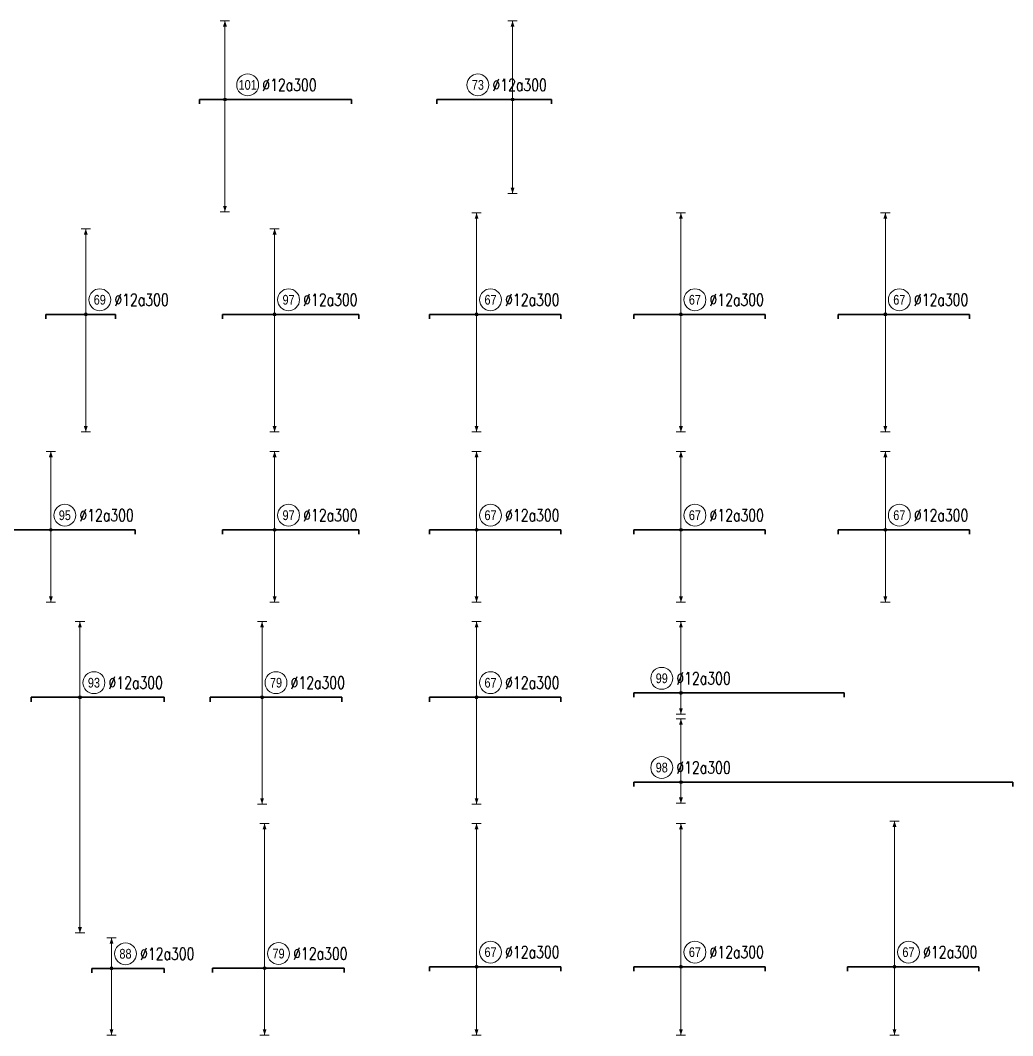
# Model space of a CAD drawing. Header units: millimetres. Extents: x -247377 to 927516, y -864259 to 155594.
# Drawn here: x 89904 to 130689, y -71623 to -29880 of the extents above; entities that cross this region are included whole.
import ezdxf
from ezdxf.enums import TextEntityAlignment as Align

# ---------------------------------------------------------------- set-up
doc = ezdxf.new("R2010")
doc.units = ezdxf.units.MM
doc.header["$MEASUREMENT"] = 0
for name, color, linetype, lineweight in [('NDC_S_DIM', 1, 'Continuous', 15), ('NDC_S_REBAR', 4, 'Continuous', 35), ('NDC_S_VN TEXT', 7, 'Continuous', 20)]:
    doc.layers.add(name, color=color, linetype=linetype, lineweight=lineweight)
doc.styles.add('ARIAL', font='arial.ttf', dxfattribs={"width": 0.8})
doc.styles.add('NDC_EN TXT', font='romans.shx', dxfattribs={"width": 0.8})

# ---------------------------------------------------------------- blocks, each defined once
blk = doc.blocks.new('*U85')
h = blk.add_hatch(color=6)
edge = h.paths.add_edge_path()
edge.add_arc((-25.24, 0), 0.3, 0, 360)
at = {"layer": 'NDC_S_DIM', "color": 8}
for q in [(-25.24, 16.18), (-25.24, -23.07)]:
    blk.add_line((-25.24, 0), q, dxfattribs=at)
for points in [[(-26.24, 16.18, 0.2, 0.2, 0), (-24.24, 16.18, 0, 0, 0)], [(-26.24, -23.07, 0.2, 0.2, 0), (-24.24, -23.07, 0, 0, 0)]]:
    blk.add_lwpolyline(points, format="xyseb", dxfattribs=at)
at = {"layer": 'NDC_S_DIM'}
blk.add_circle((-20.57, 3), 2.25, dxfattribs=at)
at = {"layer": 'NDC_S_DIM', "color": 6}
blk.add_circle((-25.24, 0), 0.3, dxfattribs=at)
at = {"layer": 'NDC_S_DIM', "color": 8}
for points in [[(-25.64, 14.98), (-25.24, 16.18), (-24.84, 14.98)], [(-25.64, -21.87), (-25.24, -23.07), (-24.84, -21.87)]]:
    blk.add_solid(points, dxfattribs=at)
at = {"layer": 'NDC_S_REBAR'}
for p, q in [((0, 0), (-30.46, 0)), ((-30.46, 0), (-30.46, -0.9)), ((0, 0), (0.79, 0)), ((0.79, 0), (0.79, -0.9)), ((-30.46, -0.9), (-30.46, -0.9)), ((0.79, -0.9), (0.79, -0.9))]:
    blk.add_line(p, q, dxfattribs=at)
at = {"layer": 'NDC_S_VN TEXT', "color": 3, "style": 'NDC_EN TXT', "width": 0.75}
blk.add_attdef('DKT', (-17.57, 1.75), '', height=2.5, dxfattribs=at)
at = {"layer": 'NDC_S_VN TEXT', "style": 'ARIAL', "width": 0.8}
blk.add_attdef('KHT', text='', height=2, dxfattribs=at).set_placement((-20.57, 3), align=Align.MIDDLE_CENTER)
blk = doc.blocks.new('*U84')
h = blk.add_hatch(color=6)
edge = h.paths.add_edge_path()
edge.add_arc((-7.23, 0), 0.3, 0, 360)
at = {"layer": 'NDC_S_DIM', "color": 8}
for q in [(-7.23, 16.18), (-7.23, -19.32)]:
    blk.add_line((-7.23, 0), q, dxfattribs=at)
for points in [[(-8.23, 16.18, 0.2, 0.2, 0), (-6.23, 16.18, 0, 0, 0)], [(-8.23, -19.32, 0.2, 0.2, 0), (-6.23, -19.32, 0, 0, 0)]]:
    blk.add_lwpolyline(points, format="xyseb", dxfattribs=at)
at = {"layer": 'NDC_S_DIM'}
blk.add_circle((-14.36, 3), 2.25, dxfattribs=at)
at = {"layer": 'NDC_S_DIM', "color": 6}
blk.add_circle((-7.23, 0), 0.3, dxfattribs=at)
at = {"layer": 'NDC_S_DIM', "color": 8}
for points in [[(-7.63, 14.98), (-7.23, 16.18), (-6.83, 14.98)], [(-7.63, -18.12), (-7.23, -19.32), (-6.83, -18.12)]]:
    blk.add_solid(points, dxfattribs=at)
at = {"layer": 'NDC_S_REBAR'}
for p, q in [((0, 0), (-22.81, 0)), ((-22.81, 0), (-22.81, -0.9)), ((0, 0), (0.79, 0)), ((0.79, 0), (0.79, -0.9)), ((-22.81, -0.9), (-22.81, -0.9)), ((0.79, -0.9), (0.79, -0.9))]:
    blk.add_line(p, q, dxfattribs=at)
at = {"layer": 'NDC_S_VN TEXT', "color": 3, "style": 'NDC_EN TXT', "width": 0.75}
blk.add_attdef('DKT', (-11.36, 1.75), '', height=2.5, dxfattribs=at)
at = {"layer": 'NDC_S_VN TEXT', "style": 'ARIAL', "width": 0.8}
blk.add_attdef('KHT', text='', height=2, dxfattribs=at).set_placement((-14.36, 3), align=Align.MIDDLE_CENTER)
blk = doc.blocks.new('*U89')
h = blk.add_hatch(color=6)
edge = h.paths.add_edge_path()
edge.add_arc((-5.03, 0), 0.3, 0, 360)
at = {"layer": 'NDC_S_DIM', "color": 8}
for q in [(-5.03, 17.59), (-5.03, -24.16)]:
    blk.add_line((-5.03, 0), q, dxfattribs=at)
for points in [[(-6.03, 17.59, 0.2, 0.2, 0), (-4.03, 17.59, 0, 0, 0)], [(-6.03, -24.16, 0.2, 0.2, 0), (-4.03, -24.16, 0, 0, 0)]]:
    blk.add_lwpolyline(points, format="xyseb", dxfattribs=at)
at = {"layer": 'NDC_S_DIM'}
blk.add_circle((-2.16, 3), 2.25, dxfattribs=at)
at = {"layer": 'NDC_S_DIM', "color": 6}
blk.add_circle((-5.03, 0), 0.3, dxfattribs=at)
at = {"layer": 'NDC_S_DIM', "color": 8}
for points in [[(-5.43, 16.39), (-5.03, 17.59), (-4.63, 16.39)], [(-5.43, -22.96), (-5.03, -24.16), (-4.63, -22.96)]]:
    blk.add_solid(points, dxfattribs=at)
at = {"layer": 'NDC_S_REBAR'}
for p, q in [((0, 0), (-13.26, 0)), ((-13.26, 0), (-13.26, -0.9)), ((0, 0), (1.09, 0)), ((1.09, 0), (1.09, -0.9)), ((-13.26, -0.9), (-13.26, -0.9)), ((1.09, -0.9), (1.09, -0.9))]:
    blk.add_line(p, q, dxfattribs=at)
at = {"layer": 'NDC_S_VN TEXT', "color": 3, "style": 'NDC_EN TXT', "width": 0.75}
blk.add_attdef('DKT', (0.84, 1.75), '', height=2.5, dxfattribs=at)
at = {"layer": 'NDC_S_VN TEXT', "style": 'ARIAL', "width": 0.8}
blk.add_attdef('KHT', text='', height=2, dxfattribs=at).set_placement((-2.16, 3), align=Align.MIDDLE_CENTER)
blk = doc.blocks.new('*U90')
h = blk.add_hatch(color=6)
edge = h.paths.add_edge_path()
edge.add_arc((-5.03, 0), 0.3, 0, 360)
at = {"layer": 'NDC_S_DIM', "color": 8}
for q in [(-5.03, 17.59), (-5.03, -24.16)]:
    blk.add_line((-5.03, 0), q, dxfattribs=at)
for points in [[(-6.03, 17.59, 0.2, 0.2, 0), (-4.03, 17.59, 0, 0, 0)], [(-6.03, -24.16, 0.2, 0.2, 0), (-4.03, -24.16, 0, 0, 0)]]:
    blk.add_lwpolyline(points, format="xyseb", dxfattribs=at)
at = {"layer": 'NDC_S_DIM'}
blk.add_circle((-2.16, 3), 2.25, dxfattribs=at)
at = {"layer": 'NDC_S_DIM', "color": 6}
blk.add_circle((-5.03, 0), 0.3, dxfattribs=at)
at = {"layer": 'NDC_S_DIM', "color": 8}
for points in [[(-5.43, 16.39), (-5.03, 17.59), (-4.63, 16.39)], [(-5.43, -22.96), (-5.03, -24.16), (-4.63, -22.96)]]:
    blk.add_solid(points, dxfattribs=at)
at = {"layer": 'NDC_S_REBAR'}
for p, q in [((0, 0), (-15.71, 0)), ((-15.71, 0), (-15.71, -0.9)), ((0, 0), (12.29, 0)), ((12.29, 0), (12.29, -0.9)), ((-15.71, -0.9), (-15.71, -0.9)), ((12.29, -0.9), (12.29, -0.9))]:
    blk.add_line(p, q, dxfattribs=at)
at = {"layer": 'NDC_S_VN TEXT', "color": 3, "style": 'NDC_EN TXT', "width": 0.75}
blk.add_attdef('DKT', (0.84, 1.75), '', height=2.5, dxfattribs=at)
at = {"layer": 'NDC_S_VN TEXT', "style": 'ARIAL', "width": 0.8}
blk.add_attdef('KHT', text='', height=2, dxfattribs=at).set_placement((-2.16, 3), align=Align.MIDDLE_CENTER)
blk = doc.blocks.new('*U93')
h = blk.add_hatch(color=6)
edge = h.paths.add_edge_path()
edge.add_arc((-5.03, 0), 0.3, 0, 360)
at = {"layer": 'NDC_S_DIM', "color": 8}
for q in [(-5.03, 20.84), (-5.03, -24.16)]:
    blk.add_line((-5.03, 0), q, dxfattribs=at)
for points in [[(-6.03, 20.84, 0.2, 0.2, 0), (-4.03, 20.84, 0, 0, 0)], [(-6.03, -24.16, 0.2, 0.2, 0), (-4.03, -24.16, 0, 0, 0)]]:
    blk.add_lwpolyline(points, format="xyseb", dxfattribs=at)
at = {"layer": 'NDC_S_DIM'}
blk.add_circle((-2.16, 3), 2.25, dxfattribs=at)
at = {"layer": 'NDC_S_DIM', "color": 6}
blk.add_circle((-5.03, 0), 0.3, dxfattribs=at)
at = {"layer": 'NDC_S_DIM', "color": 8}
for points in [[(-5.43, 19.64), (-5.03, 20.84), (-4.63, 19.64)], [(-5.43, -22.96), (-5.03, -24.16), (-4.63, -22.96)]]:
    blk.add_solid(points, dxfattribs=at)
at = {"layer": 'NDC_S_REBAR'}
for p, q in [((0, 0), (-14.71, 0)), ((-14.71, 0), (-14.71, -0.9)), ((0, 0), (12.29, 0)), ((12.29, 0), (12.29, -0.9)), ((-14.71, -0.9), (-14.71, -0.9)), ((12.29, -0.9), (12.29, -0.9))]:
    blk.add_line(p, q, dxfattribs=at)
at = {"layer": 'NDC_S_VN TEXT', "color": 3, "style": 'NDC_EN TXT', "width": 0.75}
blk.add_attdef('DKT', (0.84, 1.75), '', height=2.5, dxfattribs=at)
at = {"layer": 'NDC_S_VN TEXT', "style": 'ARIAL', "width": 0.8}
blk.add_attdef('KHT', text='', height=2, dxfattribs=at).set_placement((-2.16, 3), align=Align.MIDDLE_CENTER)
blk = doc.blocks.new('*U94')
h = blk.add_hatch(color=6)
edge = h.paths.add_edge_path()
edge.add_arc((-5.03, 0), 0.3, 0, 360)
at = {"layer": 'NDC_S_DIM', "color": 8}
for q in [(-5.03, 20.84), (-5.03, -24.16)]:
    blk.add_line((-5.03, 0), q, dxfattribs=at)
for points in [[(-6.03, 20.84, 0.2, 0.2, 0), (-4.03, 20.84, 0, 0, 0)], [(-6.03, -24.16, 0.2, 0.2, 0), (-4.03, -24.16, 0, 0, 0)]]:
    blk.add_lwpolyline(points, format="xyseb", dxfattribs=at)
at = {"layer": 'NDC_S_DIM'}
blk.add_circle((-2.16, 3), 2.25, dxfattribs=at)
at = {"layer": 'NDC_S_DIM', "color": 6}
blk.add_circle((-5.03, 0), 0.3, dxfattribs=at)
at = {"layer": 'NDC_S_DIM', "color": 8}
for points in [[(-5.43, 19.64), (-5.03, 20.84), (-4.63, 19.64)], [(-5.43, -22.96), (-5.03, -24.16), (-4.63, -22.96)]]:
    blk.add_solid(points, dxfattribs=at)
at = {"layer": 'NDC_S_REBAR'}
for p, q in [((0, 0), (-14.71, 0)), ((-14.71, 0), (-14.71, -0.9)), ((0, 0), (12.29, 0)), ((12.29, 0), (12.29, -0.9)), ((-14.71, -0.9), (-14.71, -0.9)), ((12.29, -0.9), (12.29, -0.9))]:
    blk.add_line(p, q, dxfattribs=at)
at = {"layer": 'NDC_S_VN TEXT', "color": 3, "style": 'NDC_EN TXT', "width": 0.75}
blk.add_attdef('DKT', (0.84, 1.75), '', height=2.5, dxfattribs=at)
at = {"layer": 'NDC_S_VN TEXT', "style": 'ARIAL', "width": 0.8}
blk.add_attdef('KHT', text='', height=2, dxfattribs=at).set_placement((-2.16, 3), align=Align.MIDDLE_CENTER)
blk = doc.blocks.new('*U100')
h = blk.add_hatch(color=6)
edge = h.paths.add_edge_path()
edge.add_arc((-5.03, 0), 0.3, 0, 360)
at = {"layer": 'NDC_S_DIM', "color": 8}
for q in [(-5.03, 16.13), (-5.03, -14.87)]:
    blk.add_line((-5.03, 0), q, dxfattribs=at)
for points in [[(-6.03, 16.13, 0.2, 0.2, 0), (-4.03, 16.13, 0, 0, 0)], [(-6.03, -14.87, 0.2, 0.2, 0), (-4.03, -14.87, 0, 0, 0)]]:
    blk.add_lwpolyline(points, format="xyseb", dxfattribs=at)
at = {"layer": 'NDC_S_DIM'}
blk.add_circle((-2.16, 3), 2.25, dxfattribs=at)
at = {"layer": 'NDC_S_DIM', "color": 6}
blk.add_circle((-5.03, 0), 0.3, dxfattribs=at)
at = {"layer": 'NDC_S_DIM', "color": 8}
for points in [[(-5.43, 14.93), (-5.03, 16.13), (-4.63, 14.93)], [(-5.43, -13.67), (-5.03, -14.87), (-4.63, -13.67)]]:
    blk.add_solid(points, dxfattribs=at)
at = {"layer": 'NDC_S_REBAR'}
for p, q in [((0, 0), (-15.71, 0)), ((-15.71, 0), (-15.71, -0.9)), ((0, 0), (12.29, 0)), ((12.29, 0), (12.29, -0.9)), ((-15.71, -0.9), (-15.71, -0.9)), ((12.29, -0.9), (12.29, -0.9))]:
    blk.add_line(p, q, dxfattribs=at)
at = {"layer": 'NDC_S_VN TEXT', "color": 3, "style": 'NDC_EN TXT', "width": 0.75}
blk.add_attdef('DKT', (0.84, 1.75), '', height=2.5, dxfattribs=at)
at = {"layer": 'NDC_S_VN TEXT', "style": 'ARIAL', "width": 0.8}
blk.add_attdef('KHT', text='', height=2, dxfattribs=at).set_placement((-2.16, 3), align=Align.MIDDLE_CENTER)
blk = doc.blocks.new('*U101')
h = blk.add_hatch(color=6)
edge = h.paths.add_edge_path()
edge.add_arc((-5.03, 0), 0.3, 0, 360)
at = {"layer": 'NDC_S_DIM', "color": 8}
for q in [(-5.03, 16.12), (-5.03, -14.87)]:
    blk.add_line((-5.03, 0), q, dxfattribs=at)
for points in [[(-6.03, 16.12, 0.2, 0.2, 0), (-4.03, 16.12, 0, 0, 0)], [(-6.03, -14.87, 0.2, 0.2, 0), (-4.03, -14.87, 0, 0, 0)]]:
    blk.add_lwpolyline(points, format="xyseb", dxfattribs=at)
at = {"layer": 'NDC_S_DIM'}
blk.add_circle((-2.16, 3), 2.25, dxfattribs=at)
at = {"layer": 'NDC_S_DIM', "color": 6}
blk.add_circle((-5.03, 0), 0.3, dxfattribs=at)
at = {"layer": 'NDC_S_DIM', "color": 8}
for points in [[(-5.43, 14.92), (-5.03, 16.12), (-4.63, 14.92)], [(-5.43, -13.67), (-5.03, -14.87), (-4.63, -13.67)]]:
    blk.add_solid(points, dxfattribs=at)
at = {"layer": 'NDC_S_REBAR'}
for p, q in [((0, 0), (-14.71, 0)), ((-14.71, 0), (-14.71, -0.9)), ((0, 0), (12.29, 0)), ((12.29, 0), (12.29, -0.9)), ((-14.71, -0.9), (-14.71, -0.9)), ((12.29, -0.9), (12.29, -0.9))]:
    blk.add_line(p, q, dxfattribs=at)
at = {"layer": 'NDC_S_VN TEXT', "color": 3, "style": 'NDC_EN TXT', "width": 0.75}
blk.add_attdef('DKT', (0.84, 1.75), '', height=2.5, dxfattribs=at)
at = {"layer": 'NDC_S_VN TEXT', "style": 'ARIAL', "width": 0.8}
blk.add_attdef('KHT', text='', height=2, dxfattribs=at).set_placement((-2.16, 3), align=Align.MIDDLE_CENTER)
blk = doc.blocks.new('*U102')
h = blk.add_hatch(color=6)
edge = h.paths.add_edge_path()
edge.add_arc((-5.03, 0), 0.3, 0, 360)
at = {"layer": 'NDC_S_DIM', "color": 8}
for q in [(-5.03, 16.13), (-5.03, -14.87)]:
    blk.add_line((-5.03, 0), q, dxfattribs=at)
for points in [[(-6.03, 16.13, 0.2, 0.2, 0), (-4.03, 16.13, 0, 0, 0)], [(-6.03, -14.87, 0.2, 0.2, 0), (-4.03, -14.87, 0, 0, 0)]]:
    blk.add_lwpolyline(points, format="xyseb", dxfattribs=at)
at = {"layer": 'NDC_S_DIM'}
blk.add_circle((-2.16, 3), 2.25, dxfattribs=at)
at = {"layer": 'NDC_S_DIM', "color": 6}
blk.add_circle((-5.03, 0), 0.3, dxfattribs=at)
at = {"layer": 'NDC_S_DIM', "color": 8}
for points in [[(-5.43, 14.93), (-5.03, 16.13), (-4.63, 14.93)], [(-5.43, -13.67), (-5.03, -14.87), (-4.63, -13.67)]]:
    blk.add_solid(points, dxfattribs=at)
at = {"layer": 'NDC_S_REBAR'}
for p, q in [((0, 0), (-14.71, 0)), ((-14.71, 0), (-14.71, -0.9)), ((0, 0), (12.29, 0)), ((12.29, 0), (12.29, -0.9)), ((-14.71, -0.9), (-14.71, -0.9)), ((12.29, -0.9), (12.29, -0.9))]:
    blk.add_line(p, q, dxfattribs=at)
at = {"layer": 'NDC_S_VN TEXT', "color": 3, "style": 'NDC_EN TXT', "width": 0.75}
blk.add_attdef('DKT', (0.84, 1.75), '', height=2.5, dxfattribs=at)
at = {"layer": 'NDC_S_VN TEXT', "style": 'ARIAL', "width": 0.8}
blk.add_attdef('KHT', text='', height=2, dxfattribs=at).set_placement((-2.16, 3), align=Align.MIDDLE_CENTER)
blk = doc.blocks.new('*U103')
h = blk.add_hatch(color=6)
edge = h.paths.add_edge_path()
edge.add_arc((-5.03, 0), 0.3, 0, 360)
at = {"layer": 'NDC_S_DIM', "color": 8}
for q in [(-5.03, 16.13), (-5.03, -14.87)]:
    blk.add_line((-5.03, 0), q, dxfattribs=at)
for points in [[(-6.03, 16.13, 0.2, 0.2, 0), (-4.03, 16.13, 0, 0, 0)], [(-6.03, -14.87, 0.2, 0.2, 0), (-4.03, -14.87, 0, 0, 0)]]:
    blk.add_lwpolyline(points, format="xyseb", dxfattribs=at)
at = {"layer": 'NDC_S_DIM'}
blk.add_circle((-2.16, 3), 2.25, dxfattribs=at)
at = {"layer": 'NDC_S_DIM', "color": 6}
blk.add_circle((-5.03, 0), 0.3, dxfattribs=at)
at = {"layer": 'NDC_S_DIM', "color": 8}
for points in [[(-5.43, 14.93), (-5.03, 16.13), (-4.63, 14.93)], [(-5.43, -13.67), (-5.03, -14.87), (-4.63, -13.67)]]:
    blk.add_solid(points, dxfattribs=at)
at = {"layer": 'NDC_S_REBAR'}
for p, q in [((0, 0), (-14.71, 0)), ((-14.71, 0), (-14.71, -0.9)), ((0, 0), (12.29, 0)), ((12.29, 0), (12.29, -0.9)), ((-14.71, -0.9), (-14.71, -0.9)), ((12.29, -0.9), (12.29, -0.9))]:
    blk.add_line(p, q, dxfattribs=at)
at = {"layer": 'NDC_S_VN TEXT', "color": 3, "style": 'NDC_EN TXT', "width": 0.75}
blk.add_attdef('DKT', (0.84, 1.75), '', height=2.5, dxfattribs=at)
at = {"layer": 'NDC_S_VN TEXT', "style": 'ARIAL', "width": 0.8}
blk.add_attdef('KHT', text='', height=2, dxfattribs=at).set_placement((-2.16, 3), align=Align.MIDDLE_CENTER)
blk = doc.blocks.new('*U111')
h = blk.add_hatch(color=6)
edge = h.paths.add_edge_path()
edge.add_arc((-5.03, 0), 0.3, 0, 360)
at = {"layer": 'NDC_S_DIM', "color": 8}
for q in [(-5.03, 16.13), (-5.03, -14.87)]:
    blk.add_line((-5.03, 0), q, dxfattribs=at)
for points in [[(-6.03, 16.13, 0.2, 0.2, 0), (-4.03, 16.13, 0, 0, 0)], [(-6.03, -14.87, 0.2, 0.2, 0), (-4.03, -14.87, 0, 0, 0)]]:
    blk.add_lwpolyline(points, format="xyseb", dxfattribs=at)
at = {"layer": 'NDC_S_DIM'}
blk.add_circle((-2.16, 3), 2.25, dxfattribs=at)
at = {"layer": 'NDC_S_DIM', "color": 6}
blk.add_circle((-5.03, 0), 0.3, dxfattribs=at)
at = {"layer": 'NDC_S_DIM', "color": 8}
for points in [[(-5.43, 14.93), (-5.03, 16.13), (-4.63, 14.93)], [(-5.43, -13.67), (-5.03, -14.87), (-4.63, -13.67)]]:
    blk.add_solid(points, dxfattribs=at)
at = {"layer": 'NDC_S_REBAR'}
for p, q in [((0, 0), (-29.11, 0)), ((-29.11, 0), (-29.11, -0.9)), ((0, 0), (12.29, 0)), ((12.29, 0), (12.29, -0.9)), ((-29.11, -0.9), (-29.11, -0.9)), ((12.29, -0.9), (12.29, -0.9))]:
    blk.add_line(p, q, dxfattribs=at)
at = {"layer": 'NDC_S_VN TEXT', "color": 3, "style": 'NDC_EN TXT', "width": 0.75}
blk.add_attdef('DKT', (0.84, 1.75), '', height=2.5, dxfattribs=at)
at = {"layer": 'NDC_S_VN TEXT', "style": 'ARIAL', "width": 0.8}
blk.add_attdef('KHT', text='', height=2, dxfattribs=at).set_placement((-2.16, 3), align=Align.MIDDLE_CENTER)
blk = doc.blocks.new('*U114')
h = blk.add_hatch(color=6)
edge = h.paths.add_edge_path()
edge.add_arc((-5.03, 0), 0.3, 0, 360)
at = {"layer": 'NDC_S_DIM', "color": 8}
for q in [(-5.03, 15.56), (-5.03, -48.44)]:
    blk.add_line((-5.03, 0), q, dxfattribs=at)
for points in [[(-6.03, 15.56, 0.2, 0.2, 0), (-4.03, 15.56, 0, 0, 0)], [(-6.03, -48.44, 0.2, 0.2, 0), (-4.03, -48.44, 0, 0, 0)]]:
    blk.add_lwpolyline(points, format="xyseb", dxfattribs=at)
at = {"layer": 'NDC_S_DIM'}
blk.add_circle((-2.16, 3), 2.25, dxfattribs=at)
at = {"layer": 'NDC_S_DIM', "color": 6}
blk.add_circle((-5.03, 0), 0.3, dxfattribs=at)
at = {"layer": 'NDC_S_DIM', "color": 8}
for points in [[(-5.43, 14.36), (-5.03, 15.56), (-4.63, 14.36)], [(-5.43, -47.24), (-5.03, -48.44), (-4.63, -47.24)]]:
    blk.add_solid(points, dxfattribs=at)
at = {"layer": 'NDC_S_REBAR'}
for p, q in [((0, 0), (-15.06, 0)), ((-15.06, 0), (-15.06, -0.9)), ((0, 0), (12.29, 0)), ((12.29, 0), (12.29, -0.9)), ((-15.06, -0.9), (-15.06, -0.9)), ((12.29, -0.9), (12.29, -0.9))]:
    blk.add_line(p, q, dxfattribs=at)
at = {"layer": 'NDC_S_VN TEXT', "color": 3, "style": 'NDC_EN TXT', "width": 0.75}
blk.add_attdef('DKT', (0.84, 1.75), '', height=2.5, dxfattribs=at)
at = {"layer": 'NDC_S_VN TEXT', "style": 'ARIAL', "width": 0.8}
blk.add_attdef('KHT', text='', height=2, dxfattribs=at).set_placement((-2.16, 3), align=Align.MIDDLE_CENTER)
blk = doc.blocks.new('*U127')
h = blk.add_hatch(color=6)
edge = h.paths.add_edge_path()
edge.add_arc((-5.03, 0), 0.3, 0, 360)
at = {"layer": 'NDC_S_DIM', "color": 8}
for q in [(-5.03, 15.56), (-5.03, -21.94)]:
    blk.add_line((-5.03, 0), q, dxfattribs=at)
for points in [[(-6.03, 15.56, 0.2, 0.2, 0), (-4.03, 15.56, 0, 0, 0)], [(-6.03, -21.94, 0.2, 0.2, 0), (-4.03, -21.94, 0, 0, 0)]]:
    blk.add_lwpolyline(points, format="xyseb", dxfattribs=at)
at = {"layer": 'NDC_S_DIM'}
blk.add_circle((-2.16, 3), 2.25, dxfattribs=at)
at = {"layer": 'NDC_S_DIM', "color": 6}
blk.add_circle((-5.03, 0), 0.3, dxfattribs=at)
at = {"layer": 'NDC_S_DIM', "color": 8}
for points in [[(-5.43, 14.36), (-5.03, 15.56), (-4.63, 14.36)], [(-5.43, -20.74), (-5.03, -21.94), (-4.63, -20.74)]]:
    blk.add_solid(points, dxfattribs=at)
at = {"layer": 'NDC_S_REBAR'}
for p, q in [((0, 0), (-15.71, 0)), ((-15.71, 0), (-15.71, -0.9)), ((0, 0), (11.34, 0)), ((11.34, 0), (11.34, -0.9)), ((-15.71, -0.9), (-15.71, -0.9)), ((11.34, -0.9), (11.34, -0.9))]:
    blk.add_line(p, q, dxfattribs=at)
at = {"layer": 'NDC_S_VN TEXT', "color": 3, "style": 'NDC_EN TXT', "width": 0.75}
blk.add_attdef('DKT', (0.84, 1.75), '', height=2.5, dxfattribs=at)
at = {"layer": 'NDC_S_VN TEXT', "style": 'ARIAL', "width": 0.8}
blk.add_attdef('KHT', text='', height=2, dxfattribs=at).set_placement((-2.16, 3), align=Align.MIDDLE_CENTER)
blk = doc.blocks.new('*U115')
h = blk.add_hatch(color=6)
edge = h.paths.add_edge_path()
edge.add_arc((-5.03, 0), 0.3, 0, 360)
at = {"layer": 'NDC_S_DIM', "color": 8}
for q in [(-5.03, 15.56), (-5.03, -21.94)]:
    blk.add_line((-5.03, 0), q, dxfattribs=at)
for points in [[(-6.03, 15.56, 0.2, 0.2, 0), (-4.03, 15.56, 0, 0, 0)], [(-6.03, -21.94, 0.2, 0.2, 0), (-4.03, -21.94, 0, 0, 0)]]:
    blk.add_lwpolyline(points, format="xyseb", dxfattribs=at)
at = {"layer": 'NDC_S_DIM'}
blk.add_circle((-2.16, 3), 2.25, dxfattribs=at)
at = {"layer": 'NDC_S_DIM', "color": 6}
blk.add_circle((-5.03, 0), 0.3, dxfattribs=at)
at = {"layer": 'NDC_S_DIM', "color": 8}
for points in [[(-5.43, 14.36), (-5.03, 15.56), (-4.63, 14.36)], [(-5.43, -20.74), (-5.03, -21.94), (-4.63, -20.74)]]:
    blk.add_solid(points, dxfattribs=at)
at = {"layer": 'NDC_S_REBAR'}
for p, q in [((0, 0), (-14.71, 0)), ((-14.71, 0), (-14.71, -0.9)), ((0, 0), (12.29, 0)), ((12.29, 0), (12.29, -0.9)), ((-14.71, -0.9), (-14.71, -0.9)), ((12.29, -0.9), (12.29, -0.9))]:
    blk.add_line(p, q, dxfattribs=at)
at = {"layer": 'NDC_S_VN TEXT', "color": 3, "style": 'NDC_EN TXT', "width": 0.75}
blk.add_attdef('DKT', (0.84, 1.75), '', height=2.5, dxfattribs=at)
at = {"layer": 'NDC_S_VN TEXT', "style": 'ARIAL', "width": 0.8}
blk.add_attdef('KHT', text='', height=2, dxfattribs=at).set_placement((-2.16, 3), align=Align.MIDDLE_CENTER)
blk = doc.blocks.new('*U116')
h = blk.add_hatch(color=6)
edge = h.paths.add_edge_path()
edge.add_arc((-5.03, 0), 0.3, 0, 360)
at = {"layer": 'NDC_S_DIM', "color": 8}
for q in [(-5.03, 14.65), (-5.03, -4.35)]:
    blk.add_line((-5.03, 0), q, dxfattribs=at)
for points in [[(-6.03, 14.65, 0.2, 0.2, 0), (-4.03, 14.65, 0, 0, 0)], [(-6.03, -4.35, 0.2, 0.2, 0), (-4.03, -4.35, 0, 0, 0)]]:
    blk.add_lwpolyline(points, format="xyseb", dxfattribs=at)
at = {"layer": 'NDC_S_DIM'}
blk.add_circle((-8.98, 3), 2.25, dxfattribs=at)
at = {"layer": 'NDC_S_DIM', "color": 6}
blk.add_circle((-5.03, 0), 0.3, dxfattribs=at)
at = {"layer": 'NDC_S_DIM', "color": 8}
for points in [[(-5.43, 13.45), (-5.03, 14.65), (-4.63, 13.45)], [(-5.43, -3.15), (-5.03, -4.35), (-4.63, -3.15)]]:
    blk.add_solid(points, dxfattribs=at)
at = {"layer": 'NDC_S_REBAR'}
for p, q in [((0, 0), (-14.71, 0)), ((-14.71, 0), (-14.71, -0.9)), ((0, 0), (28.54, 0)), ((28.54, 0), (28.54, -0.9)), ((-14.71, -0.9), (-14.71, -0.9)), ((28.54, -0.9), (28.54, -0.9))]:
    blk.add_line(p, q, dxfattribs=at)
at = {"layer": 'NDC_S_VN TEXT', "color": 3, "style": 'NDC_EN TXT', "width": 0.75}
blk.add_attdef('DKT', (-5.98, 1.75), '', height=2.5, dxfattribs=at)
at = {"layer": 'NDC_S_VN TEXT', "style": 'ARIAL', "width": 0.8}
blk.add_attdef('KHT', text='', height=2, dxfattribs=at).set_placement((-8.98, 3), align=Align.MIDDLE_CENTER)
blk = doc.blocks.new('*U126')
h = blk.add_hatch(color=6)
edge = h.paths.add_edge_path()
edge.add_arc((-5.03, 0), 0.3, 0, 360)
at = {"layer": 'NDC_S_DIM', "color": 8}
for q in [(-5.03, 6.28), (-5.03, -13.72)]:
    blk.add_line((-5.03, 0), q, dxfattribs=at)
for points in [[(-6.03, 6.28, 0.2, 0.2, 0), (-4.03, 6.28, 0, 0, 0)], [(-6.03, -13.72, 0.2, 0.2, 0), (-4.03, -13.72, 0, 0, 0)]]:
    blk.add_lwpolyline(points, format="xyseb", dxfattribs=at)
at = {"layer": 'NDC_S_DIM'}
blk.add_circle((-2.16, 3), 2.25, dxfattribs=at)
at = {"layer": 'NDC_S_DIM', "color": 6}
blk.add_circle((-5.03, 0), 0.3, dxfattribs=at)
at = {"layer": 'NDC_S_DIM', "color": 8}
for points in [[(-5.43, 5.08), (-5.03, 6.28), (-4.63, 5.08)], [(-5.43, -12.52), (-5.03, -13.72), (-4.63, -12.52)]]:
    blk.add_solid(points, dxfattribs=at)
at = {"layer": 'NDC_S_REBAR'}
for p, q in [((0, 0), (-9.05, 0)), ((-9.05, 0), (-9.05, -0.9)), ((0, 0), (5.8, 0)), ((5.8, 0), (5.8, -0.9)), ((-9.05, -0.9), (-9.05, -0.9)), ((5.8, -0.9), (5.8, -0.9))]:
    blk.add_line(p, q, dxfattribs=at)
at = {"layer": 'NDC_S_VN TEXT', "color": 3, "style": 'NDC_EN TXT', "width": 0.75}
blk.add_attdef('DKT', (0.84, 1.75), '', height=2.5, dxfattribs=at)
at = {"layer": 'NDC_S_VN TEXT', "style": 'ARIAL', "width": 0.8}
blk.add_attdef('KHT', text='', height=2, dxfattribs=at).set_placement((-2.16, 3), align=Align.MIDDLE_CENTER)
blk = doc.blocks.new('*U128')
h = blk.add_hatch(color=6)
edge = h.paths.add_edge_path()
edge.add_arc((-5.03, 0), 0.3, 0, 360)
at = {"layer": 'NDC_S_DIM', "color": 8}
for q in [(-5.03, 29.74), (-5.03, -13.76)]:
    blk.add_line((-5.03, 0), q, dxfattribs=at)
for points in [[(-6.03, 29.74, 0.2, 0.2, 0), (-4.03, 29.74, 0, 0, 0)], [(-6.03, -13.76, 0.2, 0.2, 0), (-4.03, -13.76, 0, 0, 0)]]:
    blk.add_lwpolyline(points, format="xyseb", dxfattribs=at)
at = {"layer": 'NDC_S_DIM'}
blk.add_circle((-2.16, 3), 2.25, dxfattribs=at)
at = {"layer": 'NDC_S_DIM', "color": 6}
blk.add_circle((-5.03, 0), 0.3, dxfattribs=at)
at = {"layer": 'NDC_S_DIM', "color": 8}
for points in [[(-5.43, 28.54), (-5.03, 29.74), (-4.63, 28.54)], [(-5.43, -12.56), (-5.03, -13.76), (-4.63, -12.56)]]:
    blk.add_solid(points, dxfattribs=at)
at = {"layer": 'NDC_S_REBAR'}
for p, q in [((0, 0), (-15.71, 0)), ((-15.71, 0), (-15.71, -0.9)), ((0, 0), (11.34, 0)), ((11.34, 0), (11.34, -0.9)), ((-15.71, -0.9), (-15.71, -0.9)), ((11.34, -0.9), (11.34, -0.9))]:
    blk.add_line(p, q, dxfattribs=at)
at = {"layer": 'NDC_S_VN TEXT', "color": 3, "style": 'NDC_EN TXT', "width": 0.75}
blk.add_attdef('DKT', (0.84, 1.75), '', height=2.5, dxfattribs=at)
at = {"layer": 'NDC_S_VN TEXT', "style": 'ARIAL', "width": 0.8}
blk.add_attdef('KHT', text='', height=2, dxfattribs=at).set_placement((-2.16, 3), align=Align.MIDDLE_CENTER)
blk = doc.blocks.new('*U786')
h = blk.add_hatch(color=6)
edge = h.paths.add_edge_path()
edge.add_arc((-5.03, 0), 0.3, 0, 360)
at = {"layer": 'NDC_S_DIM', "color": 8}
for q in [(-5.03, 29.45), (-5.03, -14.07)]:
    blk.add_line((-5.03, 0), q, dxfattribs=at)
for points in [[(-6.03, 29.45, 0.2, 0.2, 0), (-4.03, 29.45, 0, 0, 0)], [(-6.03, -14.07, 0.2, 0.2, 0), (-4.03, -14.07, 0, 0, 0)]]:
    blk.add_lwpolyline(points, format="xyseb", dxfattribs=at)
at = {"layer": 'NDC_S_DIM'}
blk.add_circle((-2.16, 3), 2.25, dxfattribs=at)
at = {"layer": 'NDC_S_DIM', "color": 6}
blk.add_circle((-5.03, 0), 0.3, dxfattribs=at)
at = {"layer": 'NDC_S_DIM', "color": 8}
for points in [[(-5.43, 28.25), (-5.03, 29.45), (-4.63, 28.25)], [(-5.43, -12.87), (-5.03, -14.07), (-4.63, -12.87)]]:
    blk.add_solid(points, dxfattribs=at)
at = {"layer": 'NDC_S_REBAR'}
for p, q in [((0, 0), (-14.71, 0)), ((-14.71, 0), (-14.71, -0.9)), ((0, 0), (12.29, 0)), ((12.29, 0), (12.29, -0.9)), ((-14.71, -0.9), (-14.71, -0.9)), ((12.29, -0.9), (12.29, -0.9))]:
    blk.add_line(p, q, dxfattribs=at)
at = {"layer": 'NDC_S_VN TEXT', "color": 3, "style": 'NDC_EN TXT', "width": 0.75}
blk.add_attdef('DKT', (0.84, 1.75), '', height=2.5, dxfattribs=at)
at = {"layer": 'NDC_S_VN TEXT', "style": 'ARIAL', "width": 0.8}
blk.add_attdef('KHT', text='', height=2, dxfattribs=at).set_placement((-2.16, 3), align=Align.MIDDLE_CENTER)
blk = doc.blocks.new('*U787')
h = blk.add_hatch(color=6)
edge = h.paths.add_edge_path()
edge.add_arc((-5.03, 0), 0.3, 0, 360)
at = {"layer": 'NDC_S_DIM', "color": 8}
for q in [(-5.03, 29.45), (-5.03, -14.05)]:
    blk.add_line((-5.03, 0), q, dxfattribs=at)
for points in [[(-6.03, 29.45, 0.2, 0.2, 0), (-4.03, 29.45, 0, 0, 0)], [(-6.03, -14.05, 0.2, 0.2, 0), (-4.03, -14.05, 0, 0, 0)]]:
    blk.add_lwpolyline(points, format="xyseb", dxfattribs=at)
at = {"layer": 'NDC_S_DIM'}
blk.add_circle((-2.16, 3), 2.25, dxfattribs=at)
at = {"layer": 'NDC_S_DIM', "color": 6}
blk.add_circle((-5.03, 0), 0.3, dxfattribs=at)
at = {"layer": 'NDC_S_DIM', "color": 8}
for points in [[(-5.43, 28.25), (-5.03, 29.45), (-4.63, 28.25)], [(-5.43, -12.85), (-5.03, -14.05), (-4.63, -12.85)]]:
    blk.add_solid(points, dxfattribs=at)
at = {"layer": 'NDC_S_REBAR'}
for p, q in [((0, 0), (-14.71, 0)), ((-14.71, 0), (-14.71, -0.9)), ((0, 0), (12.29, 0)), ((12.29, 0), (12.29, -0.9)), ((-14.71, -0.9), (-14.71, -0.9)), ((12.29, -0.9), (12.29, -0.9))]:
    blk.add_line(p, q, dxfattribs=at)
at = {"layer": 'NDC_S_VN TEXT', "color": 3, "style": 'NDC_EN TXT', "width": 0.75}
blk.add_attdef('DKT', (0.84, 1.75), '', height=2.5, dxfattribs=at)
at = {"layer": 'NDC_S_VN TEXT', "style": 'ARIAL', "width": 0.8}
blk.add_attdef('KHT', text='', height=2, dxfattribs=at).set_placement((-2.16, 3), align=Align.MIDDLE_CENTER)
blk = doc.blocks.new('*U129')
h = blk.add_hatch(color=6)
edge = h.paths.add_edge_path()
edge.add_arc((-5.03, 0), 0.3, 0, 360)
at = {"layer": 'NDC_S_DIM', "color": 8}
for q in [(-5.03, 29.95), (-5.03, -14.05)]:
    blk.add_line((-5.03, 0), q, dxfattribs=at)
for points in [[(-6.03, 29.95, 0.2, 0.2, 0), (-4.03, 29.95, 0, 0, 0)], [(-6.03, -14.05, 0.2, 0.2, 0), (-4.03, -14.05, 0, 0, 0)]]:
    blk.add_lwpolyline(points, format="xyseb", dxfattribs=at)
at = {"layer": 'NDC_S_DIM'}
blk.add_circle((-2.16, 3), 2.25, dxfattribs=at)
at = {"layer": 'NDC_S_DIM', "color": 6}
blk.add_circle((-5.03, 0), 0.3, dxfattribs=at)
at = {"layer": 'NDC_S_DIM', "color": 8}
for points in [[(-5.43, 28.75), (-5.03, 29.95), (-4.63, 28.75)], [(-5.43, -12.85), (-5.03, -14.05), (-4.63, -12.85)]]:
    blk.add_solid(points, dxfattribs=at)
at = {"layer": 'NDC_S_REBAR'}
for p, q in [((0, 0), (-14.71, 0)), ((-14.71, 0), (-14.71, -0.9)), ((0, 0), (12.29, 0)), ((12.29, 0), (12.29, -0.9)), ((-14.71, -0.9), (-14.71, -0.9)), ((12.29, -0.9), (12.29, -0.9))]:
    blk.add_line(p, q, dxfattribs=at)
at = {"layer": 'NDC_S_VN TEXT', "color": 3, "style": 'NDC_EN TXT', "width": 0.75}
blk.add_attdef('DKT', (0.84, 1.75), '', height=2.5, dxfattribs=at)
at = {"layer": 'NDC_S_VN TEXT', "style": 'ARIAL', "width": 0.8}
blk.add_attdef('KHT', text='', height=2, dxfattribs=at).set_placement((-2.16, 3), align=Align.MIDDLE_CENTER)
blk = doc.blocks.new('*U785')
h = blk.add_hatch(color=6)
edge = h.paths.add_edge_path()
edge.add_arc((-5.03, 0), 0.3, 0, 360)
at = {"layer": 'NDC_S_DIM', "color": 8}
for q in [(-5.03, 13), (-5.03, -4.35)]:
    blk.add_line((-5.03, 0), q, dxfattribs=at)
for points in [[(-6.03, 13, 0.2, 0.2, 0), (-4.03, 13, 0, 0, 0)], [(-6.03, -4.35, 0.2, 0.2, 0), (-4.03, -4.35, 0, 0, 0)]]:
    blk.add_lwpolyline(points, format="xyseb", dxfattribs=at)
at = {"layer": 'NDC_S_DIM'}
blk.add_circle((-8.98, 3), 2.25, dxfattribs=at)
at = {"layer": 'NDC_S_DIM', "color": 6}
blk.add_circle((-5.03, 0), 0.3, dxfattribs=at)
at = {"layer": 'NDC_S_DIM', "color": 8}
for points in [[(-5.43, 11.8), (-5.03, 13), (-4.63, 11.8)], [(-5.43, -3.15), (-5.03, -4.35), (-4.63, -3.15)]]:
    blk.add_solid(points, dxfattribs=at)
at = {"layer": 'NDC_S_REBAR'}
for p, q in [((0, 0), (-14.71, 0)), ((-14.71, 0), (-14.71, -0.9)), ((0, 0), (63.14, 0)), ((63.14, 0), (63.14, -0.9)), ((-14.71, -0.9), (-14.71, -0.9)), ((63.14, -0.9), (63.14, -0.9))]:
    blk.add_line(p, q, dxfattribs=at)
at = {"layer": 'NDC_S_VN TEXT', "color": 3, "style": 'NDC_EN TXT', "width": 0.75}
blk.add_attdef('DKT', (-5.98, 1.75), '', height=2.5, dxfattribs=at)
at = {"layer": 'NDC_S_VN TEXT', "style": 'ARIAL', "width": 0.8}
blk.add_attdef('KHT', text='', height=2, dxfattribs=at).set_placement((-8.98, 3), align=Align.MIDDLE_CENTER)

msp = doc.modelspace()

# ---------------------------------------------------------------- block references
at = {"xscale": 200, "yscale": 200, "zscale": 200}
for name, p, values in [('*U85', (103360.9, -33135.1), {'KHT': '101', 'DKT': '%%c12a300'}), ('*U84', (111580.9, -33135.1), {'KHT': '73', 'DKT': '%%c12a300'}), ('*U93', (109661.3, -41968.2), {'KHT': '67', 'DKT': '%%c12a300'}), ('*U94', (118061.3, -41968.2), {'KHT': '67', 'DKT': '%%c12a300'}), ('*U94', (126461.3, -41968.2), {'KHT': '67', 'DKT': '%%c12a300'}), ('*U89', (93600.8, -41968.2), {'KHT': '69', 'DKT': '%%c12a300'}), ('*U90', (101361.3, -41968.2), {'KHT': '97', 'DKT': '%%c12a300'}), ('*U111', (92165.3, -50826.7), {'KHT': '95', 'DKT': '%%c12a300'}), ('*U100', (101361.3, -50826.7), {'KHT': '97', 'DKT': '%%c12a300'}), ('*U101', (109661.3, -50826.7), {'KHT': '67', 'DKT': '%%c12a300'}), ('*U102', (118061.3, -50826.7), {'KHT': '67', 'DKT': '%%c12a300'}), ('*U103', (126461.3, -50826.7), {'KHT': '67', 'DKT': '%%c12a300'}), ('*U114', (93361.4, -57712.2), {'KHT': '93', 'DKT': '%%c12a300'}), ('*U127', (100844, -57712.2), {'KHT': '79', 'DKT': '%%c12a300'}), ('*U115', (109661.4, -57712.2), {'KHT': '67', 'DKT': '%%c12a300'}), ('*U116', (118061.2, -57530.5), {'KHT': '99', 'DKT': '%%c12a300'}), ('*U785', (118061.2, -61199.6), {'KHT': '98', 'DKT': '%%c12a300'}), ('*U128', (100949.5, -68847.3), {'KHT': '79', 'DKT': '%%c12a300'}), ('*U786', (109661.4, -68789.2), {'KHT': '67', 'DKT': '%%c12a300'}), ('*U787', (118061.4, -68789.2), {'KHT': '67', 'DKT': '%%c12a300'}), ('*U129', (126837.1, -68789.2), {'KHT': '67', 'DKT': '%%c12a300'}), ('*U126', (94657.9, -68855.4), {'KHT': '88', 'DKT': '%%c12a300'})]:
    msp.add_blockref(name, p, dxfattribs=at).add_auto_attribs(values)

doc.saveas('drawing.dxf')
